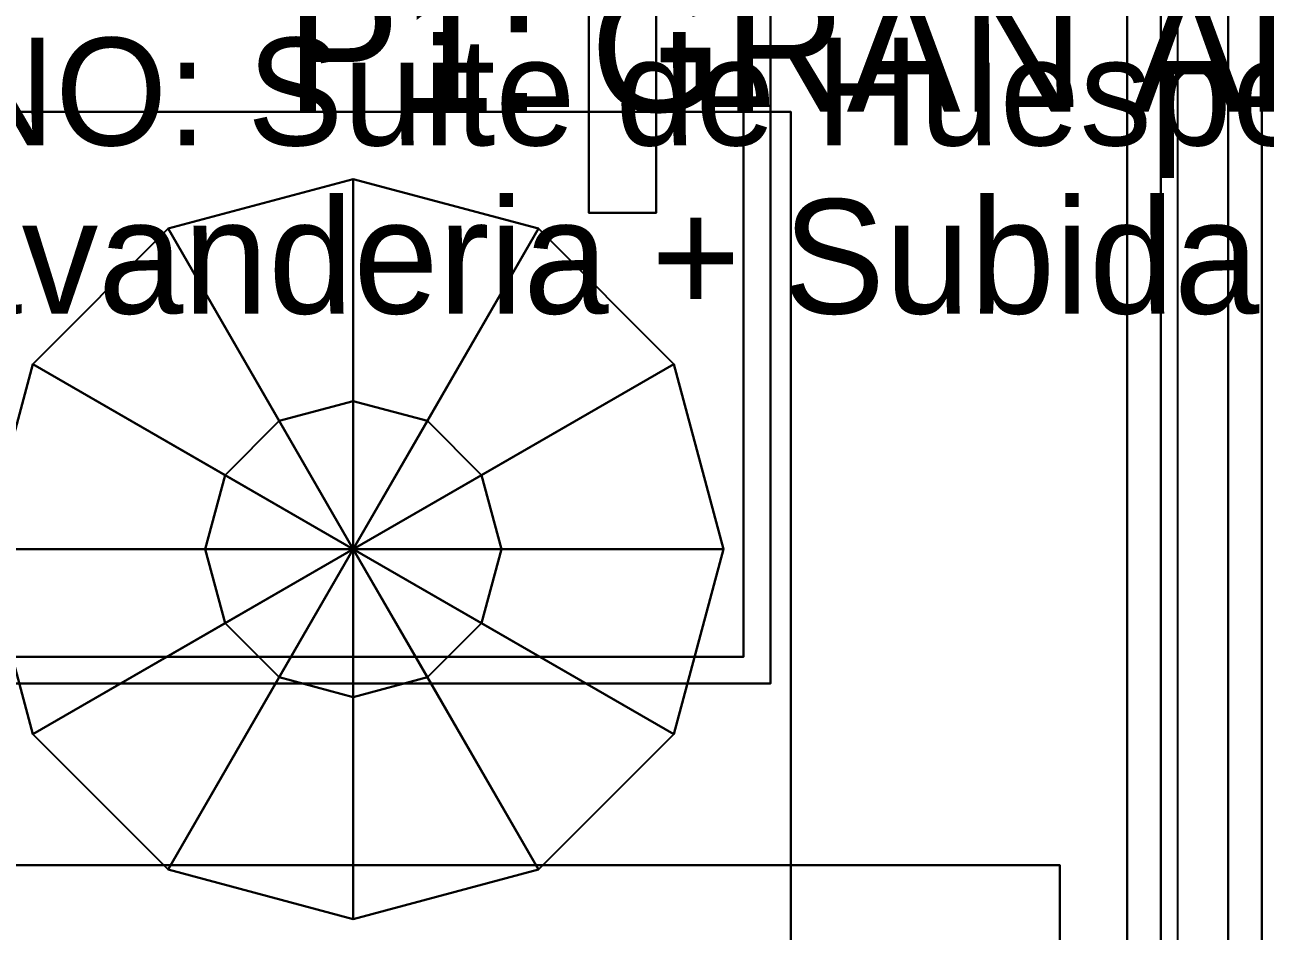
# Model space of a CAD drawing. Header units: metres. Extents: x -0.6 to 96.4, y -1.3 to 40.2.
# Drawn here: x 1.112 to 2.955, y 3.582 to 4.929 of the extents above; entities that cross this region are included whole.
import ezdxf

# ---------------------------------------------------------------- set-up
doc = ezdxf.new("R2010")
doc.units = ezdxf.units.M
for name, color, linetype in [('BUHARDILLA_TECNICA_3D', 34, 'CONTINUOUS'), ('CUBIERTA_CHALET_3D', 9, 'CONTINUOUS'), ('EJES_ESTRUCTURALES', 1, 'CONTINUOUS'), ('EQUIPO_HIDRONEUMATICO_3D', 5, 'CONTINUOUS'), ('LOSA_PISO_3D', 8, 'CONTINUOUS'), ('P2_LOSA_PISO_3D', 8, 'CONTINUOUS'), ('P2_LOSA_TANQUE_3D', 8, 'CONTINUOUS'), ('P2_MUROS_MADERA_INT_3D', 6, 'CONTINUOUS'), ('P2_ROTULOS', 6, 'CONTINUOUS'), ('PB_MOBILIARIO_OFICINA_3D', 34, 'CONTINUOUS'), ('ROTULOS_TEXTO', 2, 'CONTINUOUS'), ('SOTANO_LOSA_3D', 8, 'CONTINUOUS'), ('SOTANO_MOBILIARIO_3D', 30, 'CONTINUOUS'), ('SOTANO_MUROS_INT_3D', 4, 'CONTINUOUS'), ('SOTANO_ROTULOS', 4, 'CONTINUOUS')]:
    doc.layers.add(name, color=color, linetype=linetype)

msp = doc.modelspace()

# ---------------------------------------------------------------- linework, layer by layer
at = {"layer": 'BUHARDILLA_TECNICA_3D', "color": 34}
for points in [[(2.75, 3, 5.68), (2.9, 3, 5.68), (2.9, 7.4, 5.68), (2.75, 7.4, 5.68)], [(2.75, 3, 7.9125), (2.9, 3, 7.935), (2.9, 7.4, 7.935), (2.75, 7.4, 7.9125)], [(2.75, 3, 5.68), (2.75, 7.4, 5.68), (2.75, 7.4, 7.9125), (2.75, 3, 7.9125)], [(2.9, 3, 5.68), (2.9, 7.4, 5.68), (2.9, 7.4, 7.935), (2.9, 3, 7.935)]]:
    msp.add_3dface(points, dxfattribs=at)
at = {"layer": 'CUBIERTA_CHALET_3D', "color": 9}
for points in [[(0.4, 2, 7.56), (3.8562, 2, 8.0784), (3.8562, 7.45, 8.0784), (0.4, 7.45, 7.56)], [(0.4, 2, 7.72), (3.8562, 2, 8.2384), (3.8562, 7.45, 8.2384), (0.4, 7.45, 7.72)]]:
    msp.add_3dface(points, dxfattribs=at)
at = {"layer": 'EJES_ESTRUCTURALES', "color": 1}
msp.add_line((2.825, 1.8), (2.825, 25.51), dxfattribs=at)
at = {"layer": 'EQUIPO_HIDRONEUMATICO_3D', "color": 8}
for points in [[(1.95, 4.65, 5.9), (2.05, 4.65, 5.9), (2.05, 5.95, 5.9), (1.95, 5.95, 5.9)], [(1.95, 4.65, 5.96), (2.05, 4.65, 5.96), (2.05, 5.95, 5.96), (1.95, 5.95, 5.96)], [(1.95, 4.65, 5.9), (1.95, 5.95, 5.9), (1.95, 5.95, 5.96), (1.95, 4.65, 5.96)], [(2.05, 4.65, 5.9), (2.05, 5.95, 5.9), (2.05, 5.95, 5.96), (2.05, 4.65, 5.96)], [(1.95, 4.65, 5.9), (2.05, 4.65, 5.9), (2.05, 4.65, 5.96), (1.95, 4.65, 5.96)]]:
    msp.add_3dface(points, dxfattribs=at)
at = {"layer": 'EQUIPO_HIDRONEUMATICO_3D', "color": 5}
for points in [[(1.6, 4.15, 5.8), (1.6, 4.7, 5.8), (1.325, 4.6263, 5.8), (1.6, 4.15, 5.8)], [(1.6, 4.15, 6.98), (1.6, 4.7, 6.98), (1.325, 4.6263, 6.98), (1.6, 4.15, 6.98)], [(1.6, 4.7, 5.8), (1.325, 4.6263, 5.8), (1.325, 4.6263, 6.98), (1.6, 4.7, 6.98)], [(1.6, 4.15, 6.98), (1.6, 4.7, 6.98), (1.325, 4.6263, 6.98), (1.6, 4.15, 6.98)], [(1.6, 4.7, 6.98), (1.325, 4.6263, 6.98), (1.49, 4.3405, 7.1), (1.6, 4.37, 7.1)], [(1.6, 4.15, 5.8), (1.875, 4.6263, 5.8), (1.6, 4.7, 5.8), (1.6, 4.15, 5.8)], [(1.6, 4.15, 6.98), (1.875, 4.6263, 6.98), (1.6, 4.7, 6.98), (1.6, 4.15, 6.98)], [(1.6, 4.15, 5.8), (1.6, 4.7, 5.8), (1.6, 4.7, 6.98), (1.6, 4.15, 6.98)], [(1.875, 4.6263, 5.8), (1.6, 4.7, 5.8), (1.6, 4.7, 6.98), (1.875, 4.6263, 6.98)], [(1.6, 4.15, 6.98), (1.875, 4.6263, 6.98), (1.6, 4.7, 6.98), (1.6, 4.15, 6.98)], [(1.6, 4.15, 6.98), (1.6, 4.7, 6.98), (1.6, 4.37, 7.1), (1.6, 4.15, 7.1)], [(1.875, 4.6263, 6.98), (1.6, 4.7, 6.98), (1.6, 4.37, 7.1), (1.71, 4.3405, 7.1)], [(1.6, 4.15, 5.8), (1.6, 4.7, 5.8), (1.6, 4.7, 6.98), (1.6, 4.15, 6.98)], [(1.6, 4.15, 6.98), (1.6, 4.7, 6.98), (1.6, 4.37, 7.1), (1.6, 4.15, 7.1)], [(1.6, 4.15, 5.8), (1.325, 4.6263, 5.8), (1.1237, 4.425, 5.8), (1.6, 4.15, 5.8)], [(1.6, 4.15, 6.98), (1.325, 4.6263, 6.98), (1.1237, 4.425, 6.98), (1.6, 4.15, 6.98)], [(1.325, 4.6263, 5.8), (1.1237, 4.425, 5.8), (1.1237, 4.425, 6.98), (1.325, 4.6263, 6.98)], [(1.6, 4.15, 6.98), (1.325, 4.6263, 6.98), (1.1237, 4.425, 6.98), (1.6, 4.15, 6.98)], [(1.325, 4.6263, 6.98), (1.1237, 4.425, 6.98), (1.4095, 4.26, 7.1), (1.49, 4.3405, 7.1)], [(1.6, 4.15, 5.8), (1.325, 4.6263, 5.8), (1.325, 4.6263, 6.98), (1.6, 4.15, 6.98)], [(1.6, 4.15, 6.98), (1.325, 4.6263, 6.98), (1.49, 4.3405, 7.1), (1.6, 4.15, 7.1)], [(1.6, 4.15, 5.8), (1.325, 4.6263, 5.8), (1.325, 4.6263, 6.98), (1.6, 4.15, 6.98)], [(1.6, 4.15, 6.98), (1.325, 4.6263, 6.98), (1.49, 4.3405, 7.1), (1.6, 4.15, 7.1)], [(1.6, 4.15, 5.8), (2.0763, 4.425, 5.8), (1.875, 4.6263, 5.8), (1.6, 4.15, 5.8)], [(1.6, 4.15, 6.98), (2.0763, 4.425, 6.98), (1.875, 4.6263, 6.98), (1.6, 4.15, 6.98)], [(1.6, 4.15, 5.8), (1.875, 4.6263, 5.8), (1.875, 4.6263, 6.98), (1.6, 4.15, 6.98)], [(1.6, 4.15, 6.98), (2.0763, 4.425, 6.98), (1.875, 4.6263, 6.98), (1.6, 4.15, 6.98)], [(1.6, 4.15, 6.98), (1.875, 4.6263, 6.98), (1.71, 4.3405, 7.1), (1.6, 4.15, 7.1)], [(1.6, 4.15, 5.8), (1.875, 4.6263, 5.8), (1.875, 4.6263, 6.98), (1.6, 4.15, 6.98)], [(1.6, 4.15, 6.98), (1.875, 4.6263, 6.98), (1.71, 4.3405, 7.1), (1.6, 4.15, 7.1)], [(2.0763, 4.425, 6.98), (1.875, 4.6263, 6.98), (1.71, 4.3405, 7.1), (1.7905, 4.26, 7.1)], [(2.0763, 4.425, 5.8), (1.875, 4.6263, 5.8), (1.875, 4.6263, 6.98), (2.0763, 4.425, 6.98)], [(1.6, 4.15, 5.8), (1.1237, 4.425, 5.8), (1.05, 4.15, 5.8), (1.6, 4.15, 5.8)], [(1.6, 4.15, 6.98), (1.1237, 4.425, 6.98), (1.05, 4.15, 6.98), (1.6, 4.15, 6.98)], [(1.1237, 4.425, 5.8), (1.05, 4.15, 5.8), (1.05, 4.15, 6.98), (1.1237, 4.425, 6.98)], [(1.6, 4.15, 6.98), (1.1237, 4.425, 6.98), (1.05, 4.15, 6.98), (1.6, 4.15, 6.98)], [(1.1237, 4.425, 6.98), (1.05, 4.15, 6.98), (1.38, 4.15, 7.1), (1.4095, 4.26, 7.1)], [(1.6, 4.15, 5.8), (1.1237, 4.425, 5.8), (1.1237, 4.425, 6.98), (1.6, 4.15, 6.98)], [(1.6, 4.15, 6.98), (1.1237, 4.425, 6.98), (1.4095, 4.26, 7.1), (1.6, 4.15, 7.1)], [(1.6, 4.15, 5.8), (1.1237, 4.425, 5.8), (1.1237, 4.425, 6.98), (1.6, 4.15, 6.98)], [(1.6, 4.15, 6.98), (1.1237, 4.425, 6.98), (1.4095, 4.26, 7.1), (1.6, 4.15, 7.1)], [(1.6, 4.15, 5.8), (2.15, 4.15, 5.8), (2.0763, 4.425, 5.8), (1.6, 4.15, 5.8)], [(1.6, 4.15, 6.98), (2.15, 4.15, 6.98), (2.0763, 4.425, 6.98), (1.6, 4.15, 6.98)], [(1.6, 4.15, 5.8), (2.0763, 4.425, 5.8), (2.0763, 4.425, 6.98), (1.6, 4.15, 6.98)], [(1.6, 4.15, 6.98), (2.15, 4.15, 6.98), (2.0763, 4.425, 6.98), (1.6, 4.15, 6.98)], [(1.6, 4.15, 6.98), (2.0763, 4.425, 6.98), (1.7905, 4.26, 7.1), (1.6, 4.15, 7.1)], [(1.6, 4.15, 5.8), (2.0763, 4.425, 5.8), (2.0763, 4.425, 6.98), (1.6, 4.15, 6.98)], [(1.6, 4.15, 6.98), (2.0763, 4.425, 6.98), (1.7905, 4.26, 7.1), (1.6, 4.15, 7.1)], [(2.15, 4.15, 6.98), (2.0763, 4.425, 6.98), (1.7905, 4.26, 7.1), (1.82, 4.15, 7.1)], [(2.15, 4.15, 5.8), (2.0763, 4.425, 5.8), (2.0763, 4.425, 6.98), (2.15, 4.15, 6.98)], [(1.6, 4.15, 7.1), (1.6, 4.37, 7.1), (1.49, 4.3405, 7.1), (1.6, 4.15, 7.1)], [(1.6, 4.15, 7.1), (1.71, 4.3405, 7.1), (1.6, 4.37, 7.1), (1.6, 4.15, 7.1)], [(1.6, 4.15, 7.1), (1.49, 4.3405, 7.1), (1.4095, 4.26, 7.1), (1.6, 4.15, 7.1)], [(1.6, 4.15, 7.1), (1.7905, 4.26, 7.1), (1.71, 4.3405, 7.1), (1.6, 4.15, 7.1)], [(1.6, 4.15, 7.1), (1.4095, 4.26, 7.1), (1.38, 4.15, 7.1), (1.6, 4.15, 7.1)], [(1.6, 4.15, 7.1), (1.82, 4.15, 7.1), (1.7905, 4.26, 7.1), (1.6, 4.15, 7.1)], [(1.6, 4.15, 5.8), (1.05, 4.15, 5.8), (1.05, 4.15, 6.98), (1.6, 4.15, 6.98)], [(1.6, 4.15, 6.98), (1.05, 4.15, 6.98), (1.38, 4.15, 7.1), (1.6, 4.15, 7.1)], [(1.6, 4.15, 5.8), (1.05, 4.15, 5.8), (1.1237, 3.875, 5.8), (1.6, 4.15, 5.8)], [(1.6, 4.15, 6.98), (1.05, 4.15, 6.98), (1.1237, 3.875, 6.98), (1.6, 4.15, 6.98)], [(1.6, 4.15, 5.8), (1.05, 4.15, 5.8), (1.05, 4.15, 6.98), (1.6, 4.15, 6.98)], [(1.05, 4.15, 5.8), (1.1237, 3.875, 5.8), (1.1237, 3.875, 6.98), (1.05, 4.15, 6.98)], [(1.6, 4.15, 6.98), (1.05, 4.15, 6.98), (1.1237, 3.875, 6.98), (1.6, 4.15, 6.98)], [(1.6, 4.15, 6.98), (1.05, 4.15, 6.98), (1.38, 4.15, 7.1), (1.6, 4.15, 7.1)], [(1.05, 4.15, 6.98), (1.1237, 3.875, 6.98), (1.4095, 4.04, 7.1), (1.38, 4.15, 7.1)], [(1.6, 4.15, 5.8), (1.1237, 3.875, 5.8), (1.1237, 3.875, 6.98), (1.6, 4.15, 6.98)], [(1.6, 4.15, 6.98), (1.1237, 3.875, 6.98), (1.4095, 4.04, 7.1), (1.6, 4.15, 7.1)], [(1.6, 4.15, 5.8), (1.1237, 3.875, 5.8), (1.325, 3.6737, 5.8), (1.6, 4.15, 5.8)], [(1.6, 4.15, 6.98), (1.1237, 3.875, 6.98), (1.325, 3.6737, 6.98), (1.6, 4.15, 6.98)], [(1.6, 4.15, 5.8), (1.1237, 3.875, 5.8), (1.1237, 3.875, 6.98), (1.6, 4.15, 6.98)], [(1.6, 4.15, 6.98), (1.1237, 3.875, 6.98), (1.325, 3.6737, 6.98), (1.6, 4.15, 6.98)], [(1.6, 4.15, 6.98), (1.1237, 3.875, 6.98), (1.4095, 4.04, 7.1), (1.6, 4.15, 7.1)], [(1.6, 4.15, 5.8), (1.325, 3.6737, 5.8), (1.325, 3.6737, 6.98), (1.6, 4.15, 6.98)], [(1.6, 4.15, 6.98), (1.325, 3.6737, 6.98), (1.49, 3.9595, 7.1), (1.6, 4.15, 7.1)], [(1.6, 4.15, 5.8), (1.325, 3.6737, 5.8), (1.6, 3.6, 5.8), (1.6, 4.15, 5.8)], [(1.6, 4.15, 6.98), (1.325, 3.6737, 6.98), (1.6, 3.6, 6.98), (1.6, 4.15, 6.98)], [(1.6, 4.15, 5.8), (1.325, 3.6737, 5.8), (1.325, 3.6737, 6.98), (1.6, 4.15, 6.98)], [(1.6, 4.15, 6.98), (1.325, 3.6737, 6.98), (1.6, 3.6, 6.98), (1.6, 4.15, 6.98)], [(1.6, 4.15, 6.98), (1.325, 3.6737, 6.98), (1.49, 3.9595, 7.1), (1.6, 4.15, 7.1)], [(1.6, 4.15, 7.1), (1.38, 4.15, 7.1), (1.4095, 4.04, 7.1), (1.6, 4.15, 7.1)], [(1.6, 4.15, 7.1), (1.4095, 4.04, 7.1), (1.49, 3.9595, 7.1), (1.6, 4.15, 7.1)], [(1.6, 4.15, 7.1), (1.49, 3.9595, 7.1), (1.6, 3.93, 7.1), (1.6, 4.15, 7.1)], [(1.6, 4.15, 5.8), (2.15, 4.15, 5.8), (2.15, 4.15, 6.98), (1.6, 4.15, 6.98)], [(1.6, 4.15, 5.8), (1.6, 4.15, 5.8), (1.6, 4.15, 6.98)], [(1.6, 4.15, 6.98), (2.15, 4.15, 6.98), (1.82, 4.15, 7.1), (1.6, 4.15, 7.1)], [(1.6, 4.15, 6.98), (1.6, 4.15, 6.98), (1.6, 4.15, 7.1)], [(1.6, 4.15, 5.8), (1.6, 4.15, 5.8), (1.6, 4.15, 6.98)], [(1.6, 4.15, 6.98), (1.6, 4.15, 6.98), (1.6, 4.15, 7.1)], [(1.6, 4.15, 5.8), (1.6, 4.15, 5.8), (1.6, 4.15, 6.98)], [(1.6, 4.15, 6.98), (1.6, 4.15, 6.98), (1.6, 4.15, 7.1)], [(1.6, 4.15, 5.8), (1.6, 4.15, 5.8), (1.6, 4.15, 6.98)], [(1.6, 4.15, 6.98), (1.6, 4.15, 6.98), (1.6, 4.15, 7.1)], [(1.6, 4.15, 5.8), (1.6, 4.15, 5.8), (1.6, 4.15, 6.98)], [(1.6, 4.15, 6.98), (1.6, 4.15, 6.98), (1.6, 4.15, 7.1)], [(1.6, 4.15, 5.8), (1.6, 4.15, 5.8), (1.6, 4.15, 6.98)], [(1.6, 4.15, 6.98), (1.6, 4.15, 6.98), (1.6, 4.15, 7.1)], [(1.6, 4.15, 5.8), (1.6, 4.15, 5.8), (1.6, 4.15, 6.98)], [(1.6, 4.15, 6.98), (1.6, 4.15, 6.98), (1.6, 4.15, 7.1)], [(1.6, 4.15, 5.8), (1.6, 4.15, 5.8), (1.6, 4.15, 6.98)], [(1.6, 4.15, 6.98), (1.6, 4.15, 6.98), (1.6, 4.15, 7.1)], [(1.6, 4.15, 5.8), (1.6, 3.6, 5.8), (1.6, 3.6, 6.98), (1.6, 4.15, 6.98)], [(1.6, 4.15, 5.8), (1.6, 4.15, 5.8), (1.6, 4.15, 6.98)], [(1.6, 4.15, 6.98), (1.6, 3.6, 6.98), (1.6, 3.93, 7.1), (1.6, 4.15, 7.1)], [(1.6, 4.15, 6.98), (1.6, 4.15, 6.98), (1.6, 4.15, 7.1)], [(1.6, 4.15, 5.8), (1.6, 3.6, 5.8), (1.875, 3.6737, 5.8), (1.6, 4.15, 5.8)], [(1.6, 4.15, 6.98), (1.6, 3.6, 6.98), (1.875, 3.6737, 6.98), (1.6, 4.15, 6.98)], [(1.6, 4.15, 5.8), (1.6, 3.6, 5.8), (1.6, 3.6, 6.98), (1.6, 4.15, 6.98)], [(1.6, 4.15, 5.8), (1.875, 3.6737, 5.8), (1.875, 3.6737, 6.98), (1.6, 4.15, 6.98)], [(1.6, 4.15, 5.8), (1.6, 4.15, 5.8), (1.6, 4.15, 6.98)], [(1.6, 4.15, 6.98), (1.6, 3.6, 6.98), (1.875, 3.6737, 6.98), (1.6, 4.15, 6.98)], [(1.6, 4.15, 7.1), (1.6, 3.93, 7.1), (1.71, 3.9595, 7.1), (1.6, 4.15, 7.1)], [(1.6, 4.15, 6.98), (1.6, 3.6, 6.98), (1.6, 3.93, 7.1), (1.6, 4.15, 7.1)], [(1.6, 4.15, 6.98), (1.875, 3.6737, 6.98), (1.71, 3.9595, 7.1), (1.6, 4.15, 7.1)], [(1.6, 4.15, 6.98), (1.6, 4.15, 6.98), (1.6, 4.15, 7.1)], [(1.6, 4.15, 5.8), (1.875, 3.6737, 5.8), (2.0763, 3.875, 5.8), (1.6, 4.15, 5.8)], [(1.6, 4.15, 6.98), (1.875, 3.6737, 6.98), (2.0763, 3.875, 6.98), (1.6, 4.15, 6.98)], [(1.6, 4.15, 5.8), (1.875, 3.6737, 5.8), (1.875, 3.6737, 6.98), (1.6, 4.15, 6.98)], [(1.6, 4.15, 5.8), (2.0763, 3.875, 5.8), (2.0763, 3.875, 6.98), (1.6, 4.15, 6.98)], [(1.6, 4.15, 5.8), (1.6, 4.15, 5.8), (1.6, 4.15, 6.98)], [(1.6, 4.15, 6.98), (1.875, 3.6737, 6.98), (2.0763, 3.875, 6.98), (1.6, 4.15, 6.98)], [(1.6, 4.15, 7.1), (1.71, 3.9595, 7.1), (1.7905, 4.04, 7.1), (1.6, 4.15, 7.1)], [(1.6, 4.15, 6.98), (1.875, 3.6737, 6.98), (1.71, 3.9595, 7.1), (1.6, 4.15, 7.1)], [(1.6, 4.15, 6.98), (2.0763, 3.875, 6.98), (1.7905, 4.04, 7.1), (1.6, 4.15, 7.1)], [(1.6, 4.15, 6.98), (1.6, 4.15, 6.98), (1.6, 4.15, 7.1)], [(1.6, 4.15, 5.8), (2.0763, 3.875, 5.8), (2.15, 4.15, 5.8), (1.6, 4.15, 5.8)], [(1.6, 4.15, 6.98), (2.0763, 3.875, 6.98), (2.15, 4.15, 6.98), (1.6, 4.15, 6.98)], [(1.6, 4.15, 5.8), (2.0763, 3.875, 5.8), (2.0763, 3.875, 6.98), (1.6, 4.15, 6.98)], [(1.6, 4.15, 5.8), (2.15, 4.15, 5.8), (2.15, 4.15, 6.98), (1.6, 4.15, 6.98)], [(1.6, 4.15, 5.8), (1.6, 4.15, 5.8), (1.6, 4.15, 6.98)], [(1.6, 4.15, 6.98), (2.0763, 3.875, 6.98), (2.15, 4.15, 6.98), (1.6, 4.15, 6.98)], [(1.6, 4.15, 7.1), (1.7905, 4.04, 7.1), (1.82, 4.15, 7.1), (1.6, 4.15, 7.1)], [(1.6, 4.15, 6.98), (2.0763, 3.875, 6.98), (1.7905, 4.04, 7.1), (1.6, 4.15, 7.1)], [(1.6, 4.15, 6.98), (2.15, 4.15, 6.98), (1.82, 4.15, 7.1), (1.6, 4.15, 7.1)], [(1.6, 4.15, 6.98), (1.6, 4.15, 6.98), (1.6, 4.15, 7.1)], [(2.0763, 3.875, 6.98), (2.15, 4.15, 6.98), (1.82, 4.15, 7.1), (1.7905, 4.04, 7.1)], [(2.0763, 3.875, 5.8), (2.15, 4.15, 5.8), (2.15, 4.15, 6.98), (2.0763, 3.875, 6.98)], [(1.1237, 3.875, 6.98), (1.325, 3.6737, 6.98), (1.49, 3.9595, 7.1), (1.4095, 4.04, 7.1)], [(1.875, 3.6737, 6.98), (2.0763, 3.875, 6.98), (1.7905, 4.04, 7.1), (1.71, 3.9595, 7.1)], [(1.325, 3.6737, 6.98), (1.6, 3.6, 6.98), (1.6, 3.93, 7.1), (1.49, 3.9595, 7.1)], [(1.6, 3.6, 6.98), (1.875, 3.6737, 6.98), (1.71, 3.9595, 7.1), (1.6, 3.93, 7.1)], [(1.1237, 3.875, 5.8), (1.325, 3.6737, 5.8), (1.325, 3.6737, 6.98), (1.1237, 3.875, 6.98)], [(1.875, 3.6737, 5.8), (2.0763, 3.875, 5.8), (2.0763, 3.875, 6.98), (1.875, 3.6737, 6.98)], [(1.325, 3.6737, 5.8), (1.6, 3.6, 5.8), (1.6, 3.6, 6.98), (1.325, 3.6737, 6.98)], [(1.6, 3.6, 5.8), (1.875, 3.6737, 5.8), (1.875, 3.6737, 6.98), (1.6, 3.6, 6.98)]]:
    msp.add_3dface(points, dxfattribs=at)
at = {"layer": 'EQUIPO_HIDRONEUMATICO_3D', "color": 7}
for points in [[(1.6, 4.15, 7.1), (1.6, 4.37, 7.1), (1.49, 4.3405, 7.1), (1.6, 4.15, 7.1)], [(1.6, 4.15, 7.18), (1.6, 4.37, 7.18), (1.49, 4.3405, 7.18), (1.6, 4.15, 7.18)], [(1.6, 4.37, 7.1), (1.49, 4.3405, 7.1), (1.49, 4.3405, 7.18), (1.6, 4.37, 7.18)], [(1.6, 4.15, 7.1), (1.71, 4.3405, 7.1), (1.6, 4.37, 7.1), (1.6, 4.15, 7.1)], [(1.6, 4.15, 7.18), (1.71, 4.3405, 7.18), (1.6, 4.37, 7.18), (1.6, 4.15, 7.18)], [(1.6, 4.15, 7.1), (1.6, 4.37, 7.1), (1.6, 4.37, 7.18), (1.6, 4.15, 7.18)], [(1.71, 4.3405, 7.1), (1.6, 4.37, 7.1), (1.6, 4.37, 7.18), (1.71, 4.3405, 7.18)], [(1.6, 4.15, 7.1), (1.6, 4.37, 7.1), (1.6, 4.37, 7.18), (1.6, 4.15, 7.18)], [(1.6, 4.15, 7.1), (1.49, 4.3405, 7.1), (1.4095, 4.26, 7.1), (1.6, 4.15, 7.1)], [(1.6, 4.15, 7.18), (1.49, 4.3405, 7.18), (1.4095, 4.26, 7.18), (1.6, 4.15, 7.18)], [(1.49, 4.3405, 7.1), (1.4095, 4.26, 7.1), (1.4095, 4.26, 7.18), (1.49, 4.3405, 7.18)], [(1.6, 4.15, 7.1), (1.49, 4.3405, 7.1), (1.49, 4.3405, 7.18), (1.6, 4.15, 7.18)], [(1.6, 4.15, 7.1), (1.49, 4.3405, 7.1), (1.49, 4.3405, 7.18), (1.6, 4.15, 7.18)], [(1.6, 4.15, 7.1), (1.7905, 4.26, 7.1), (1.71, 4.3405, 7.1), (1.6, 4.15, 7.1)], [(1.6, 4.15, 7.18), (1.7905, 4.26, 7.18), (1.71, 4.3405, 7.18), (1.6, 4.15, 7.18)], [(1.6, 4.15, 7.1), (1.71, 4.3405, 7.1), (1.71, 4.3405, 7.18), (1.6, 4.15, 7.18)], [(1.6, 4.15, 7.1), (1.71, 4.3405, 7.1), (1.71, 4.3405, 7.18), (1.6, 4.15, 7.18)], [(1.7905, 4.26, 7.1), (1.71, 4.3405, 7.1), (1.71, 4.3405, 7.18), (1.7905, 4.26, 7.18)], [(1.6, 4.15, 7.1), (1.4095, 4.26, 7.1), (1.38, 4.15, 7.1), (1.6, 4.15, 7.1)], [(1.6, 4.15, 7.18), (1.4095, 4.26, 7.18), (1.38, 4.15, 7.18), (1.6, 4.15, 7.18)], [(1.4095, 4.26, 7.1), (1.38, 4.15, 7.1), (1.38, 4.15, 7.18), (1.4095, 4.26, 7.18)], [(1.6, 4.15, 7.1), (1.4095, 4.26, 7.1), (1.4095, 4.26, 7.18), (1.6, 4.15, 7.18)], [(1.6, 4.15, 7.1), (1.4095, 4.26, 7.1), (1.4095, 4.26, 7.18), (1.6, 4.15, 7.18)], [(1.6, 4.15, 7.1), (1.82, 4.15, 7.1), (1.7905, 4.26, 7.1), (1.6, 4.15, 7.1)], [(1.6, 4.15, 7.18), (1.82, 4.15, 7.18), (1.7905, 4.26, 7.18), (1.6, 4.15, 7.18)], [(1.6, 4.15, 7.1), (1.7905, 4.26, 7.1), (1.7905, 4.26, 7.18), (1.6, 4.15, 7.18)], [(1.6, 4.15, 7.1), (1.7905, 4.26, 7.1), (1.7905, 4.26, 7.18), (1.6, 4.15, 7.18)], [(1.82, 4.15, 7.1), (1.7905, 4.26, 7.1), (1.7905, 4.26, 7.18), (1.82, 4.15, 7.18)], [(1.6, 4.15, 7.1), (1.38, 4.15, 7.1), (1.38, 4.15, 7.18), (1.6, 4.15, 7.18)], [(1.6, 4.15, 7.1), (1.38, 4.15, 7.1), (1.4095, 4.04, 7.1), (1.6, 4.15, 7.1)], [(1.6, 4.15, 7.18), (1.38, 4.15, 7.18), (1.4095, 4.04, 7.18), (1.6, 4.15, 7.18)], [(1.6, 4.15, 7.1), (1.38, 4.15, 7.1), (1.38, 4.15, 7.18), (1.6, 4.15, 7.18)], [(1.38, 4.15, 7.1), (1.4095, 4.04, 7.1), (1.4095, 4.04, 7.18), (1.38, 4.15, 7.18)], [(1.6, 4.15, 7.1), (1.4095, 4.04, 7.1), (1.4095, 4.04, 7.18), (1.6, 4.15, 7.18)], [(1.6, 4.15, 7.1), (1.4095, 4.04, 7.1), (1.49, 3.9595, 7.1), (1.6, 4.15, 7.1)], [(1.6, 4.15, 7.18), (1.4095, 4.04, 7.18), (1.49, 3.9595, 7.18), (1.6, 4.15, 7.18)], [(1.6, 4.15, 7.1), (1.4095, 4.04, 7.1), (1.4095, 4.04, 7.18), (1.6, 4.15, 7.18)], [(1.6, 4.15, 7.1), (1.49, 3.9595, 7.1), (1.49, 3.9595, 7.18), (1.6, 4.15, 7.18)], [(1.6, 4.15, 7.1), (1.49, 3.9595, 7.1), (1.6, 3.93, 7.1), (1.6, 4.15, 7.1)], [(1.6, 4.15, 7.18), (1.49, 3.9595, 7.18), (1.6, 3.93, 7.18), (1.6, 4.15, 7.18)], [(1.6, 4.15, 7.1), (1.49, 3.9595, 7.1), (1.49, 3.9595, 7.18), (1.6, 4.15, 7.18)], [(1.6, 4.15, 7.1), (1.82, 4.15, 7.1), (1.82, 4.15, 7.18), (1.6, 4.15, 7.18)], [(1.6, 4.15, 7.1), (1.6, 4.15, 7.1), (1.6, 4.15, 7.18)], [(1.6, 4.15, 7.1), (1.6, 4.15, 7.1), (1.6, 4.15, 7.18)], [(1.6, 4.15, 7.1), (1.6, 4.15, 7.1), (1.6, 4.15, 7.18)], [(1.6, 4.15, 7.1), (1.6, 4.15, 7.1), (1.6, 4.15, 7.18)], [(1.6, 4.15, 7.1), (1.6, 4.15, 7.1), (1.6, 4.15, 7.18)], [(1.6, 4.15, 7.1), (1.6, 4.15, 7.1), (1.6, 4.15, 7.18)], [(1.6, 4.15, 7.1), (1.6, 4.15, 7.1), (1.6, 4.15, 7.18)], [(1.6, 4.15, 7.1), (1.6, 4.15, 7.1), (1.6, 4.15, 7.18)], [(1.6, 4.15, 7.1), (1.6, 3.93, 7.1), (1.6, 3.93, 7.18), (1.6, 4.15, 7.18)], [(1.6, 4.15, 7.1), (1.6, 4.15, 7.1), (1.6, 4.15, 7.18)], [(1.6, 4.15, 7.1), (1.6, 3.93, 7.1), (1.71, 3.9595, 7.1), (1.6, 4.15, 7.1)], [(1.6, 4.15, 7.18), (1.6, 3.93, 7.18), (1.71, 3.9595, 7.18), (1.6, 4.15, 7.18)], [(1.6, 4.15, 7.1), (1.6, 3.93, 7.1), (1.6, 3.93, 7.18), (1.6, 4.15, 7.18)], [(1.6, 4.15, 7.1), (1.71, 3.9595, 7.1), (1.71, 3.9595, 7.18), (1.6, 4.15, 7.18)], [(1.6, 4.15, 7.1), (1.6, 4.15, 7.1), (1.6, 4.15, 7.18)], [(1.6, 4.15, 7.1), (1.71, 3.9595, 7.1), (1.7905, 4.04, 7.1), (1.6, 4.15, 7.1)], [(1.6, 4.15, 7.18), (1.71, 3.9595, 7.18), (1.7905, 4.04, 7.18), (1.6, 4.15, 7.18)], [(1.6, 4.15, 7.1), (1.71, 3.9595, 7.1), (1.71, 3.9595, 7.18), (1.6, 4.15, 7.18)], [(1.6, 4.15, 7.1), (1.7905, 4.04, 7.1), (1.7905, 4.04, 7.18), (1.6, 4.15, 7.18)], [(1.6, 4.15, 7.1), (1.6, 4.15, 7.1), (1.6, 4.15, 7.18)], [(1.6, 4.15, 7.1), (1.7905, 4.04, 7.1), (1.82, 4.15, 7.1), (1.6, 4.15, 7.1)], [(1.6, 4.15, 7.18), (1.7905, 4.04, 7.18), (1.82, 4.15, 7.18), (1.6, 4.15, 7.18)], [(1.6, 4.15, 7.1), (1.7905, 4.04, 7.1), (1.7905, 4.04, 7.18), (1.6, 4.15, 7.18)], [(1.6, 4.15, 7.1), (1.82, 4.15, 7.1), (1.82, 4.15, 7.18), (1.6, 4.15, 7.18)], [(1.6, 4.15, 7.1), (1.6, 4.15, 7.1), (1.6, 4.15, 7.18)], [(1.7905, 4.04, 7.1), (1.82, 4.15, 7.1), (1.82, 4.15, 7.18), (1.7905, 4.04, 7.18)], [(1.4095, 4.04, 7.1), (1.49, 3.9595, 7.1), (1.49, 3.9595, 7.18), (1.4095, 4.04, 7.18)], [(1.71, 3.9595, 7.1), (1.7905, 4.04, 7.1), (1.7905, 4.04, 7.18), (1.71, 3.9595, 7.18)], [(1.49, 3.9595, 7.1), (1.6, 3.93, 7.1), (1.6, 3.93, 7.18), (1.49, 3.9595, 7.18)], [(1.6, 3.93, 7.1), (1.71, 3.9595, 7.1), (1.71, 3.9595, 7.18), (1.6, 3.93, 7.18)]]:
    msp.add_3dface(points, dxfattribs=at)
at = {"layer": 'LOSA_PISO_3D', "color": 8}
for points in [[(0.15, 3, -0.15), (9.15, 3, -0.15), (9.15, 7.4, -0.15), (0.15, 7.4, -0.15)], [(0.15, 3), (9.15, 3), (9.15, 7.4), (0.15, 7.4)]]:
    msp.add_3dface(points, dxfattribs=at)
at = {"layer": 'P2_LOSA_PISO_3D', "color": 8}
for points in [[(0.15, 3, 2.85), (9.15, 3, 2.85), (9.15, 7.4, 2.85), (0.15, 7.4, 2.85)], [(0.15, 3, 3), (9.15, 3, 3), (9.15, 7.4, 3), (0.15, 7.4, 3)]]:
    msp.add_3dface(points, dxfattribs=at)
at = {"layer": 'P2_LOSA_TANQUE_3D', "color": 8}
for points in [[(0.3, 3, 5.5), (2.9, 3, 5.5), (2.9, 5.05, 5.5), (0.3, 5.05, 5.5)], [(0.3, 3, 5.68), (2.9, 3, 5.68), (2.9, 5.05, 5.68), (0.3, 5.05, 5.68)], [(2.9, 3, 5.5), (2.9, 5.05, 5.5), (2.9, 5.05, 5.68), (2.9, 3, 5.68)], [(0.95, 3.5, 5.68), (2.25, 3.5, 5.68), (2.25, 4.8, 5.68), (0.95, 4.8, 5.68)], [(0.95, 3.5, 5.8), (2.25, 3.5, 5.8), (2.25, 4.8, 5.8), (0.95, 4.8, 5.8)], [(0.95, 4.8, 5.68), (2.25, 4.8, 5.68), (2.25, 4.8, 5.8), (0.95, 4.8, 5.8)], [(2.25, 3.5, 5.68), (2.25, 4.8, 5.68), (2.25, 4.8, 5.8), (2.25, 3.5, 5.8)]]:
    msp.add_3dface(points, dxfattribs=at)
at = {"layer": 'P2_MUROS_MADERA_INT_3D', "color": 6}
for points in [[(2.75, 3.25, 3), (2.9, 3.25, 3), (2.9, 6.45, 3), (2.75, 6.45, 3)], [(2.75, 3.25, 5.5), (2.9, 3.25, 5.5), (2.9, 6.45, 5.5), (2.75, 6.45, 5.5)], [(2.75, 3.25, 3), (2.75, 6.45, 3), (2.75, 6.45, 5.5), (2.75, 3.25, 5.5)], [(2.9, 3.25, 3), (2.9, 6.45, 3), (2.9, 6.45, 5.5), (2.9, 3.25, 5.5)]]:
    msp.add_3dface(points, dxfattribs=at)
at = {"layer": 'PB_MOBILIARIO_OFICINA_3D', "color": 34}
for points in [[(0.35, 3.2, 0.45), (2.65, 3.2, 0.45), (2.65, 3.68, 0.45), (0.35, 3.68, 0.45)], [(0.35, 3.2, 0.49), (2.65, 3.2, 0.49), (2.65, 3.68, 0.49), (0.35, 3.68, 0.49)], [(0.35, 3.68, 0.45), (2.65, 3.68, 0.45), (2.65, 3.68, 0.49), (0.35, 3.68, 0.49)], [(0.35, 3.2, 0.9), (2.65, 3.2, 0.9), (2.65, 3.68, 0.9), (0.35, 3.68, 0.9)], [(0.35, 3.2, 0.94), (2.65, 3.2, 0.94), (2.65, 3.68, 0.94), (0.35, 3.68, 0.94)], [(0.35, 3.68, 0.9), (2.65, 3.68, 0.9), (2.65, 3.68, 0.94), (0.35, 3.68, 0.94)], [(0.35, 3.2, 1.35), (2.65, 3.2, 1.35), (2.65, 3.68, 1.35), (0.35, 3.68, 1.35)], [(0.35, 3.2, 1.39), (2.65, 3.2, 1.39), (2.65, 3.68, 1.39), (0.35, 3.68, 1.39)], [(0.35, 3.68, 1.35), (2.65, 3.68, 1.35), (2.65, 3.68, 1.39), (0.35, 3.68, 1.39)], [(0.35, 3.2, 1.8), (2.65, 3.2, 1.8), (2.65, 3.68, 1.8), (0.35, 3.68, 1.8)], [(0.35, 3.2, 1.84), (2.65, 3.2, 1.84), (2.65, 3.68, 1.84), (0.35, 3.68, 1.84)], [(0.35, 3.68, 1.8), (2.65, 3.68, 1.8), (2.65, 3.68, 1.84), (0.35, 3.68, 1.84)], [(0.35, 3.2, 2.25), (2.65, 3.2, 2.25), (2.65, 3.68, 2.25), (0.35, 3.68, 2.25)], [(0.35, 3.2, 2.29), (2.65, 3.2, 2.29), (2.65, 3.68, 2.29), (0.35, 3.68, 2.29)], [(0.35, 3.68, 2.25), (2.65, 3.68, 2.25), (2.65, 3.68, 2.29), (0.35, 3.68, 2.29)], [(2.65, 3.2, 0.45), (2.65, 3.68, 0.45), (2.65, 3.68, 0.49), (2.65, 3.2, 0.49)], [(2.65, 3.2, 0.9), (2.65, 3.68, 0.9), (2.65, 3.68, 0.94), (2.65, 3.2, 0.94)], [(2.65, 3.2, 1.35), (2.65, 3.68, 1.35), (2.65, 3.68, 1.39), (2.65, 3.2, 1.39)], [(2.65, 3.2, 1.8), (2.65, 3.68, 1.8), (2.65, 3.68, 1.84), (2.65, 3.2, 1.84)], [(2.65, 3.2, 2.25), (2.65, 3.68, 2.25), (2.65, 3.68, 2.29), (2.65, 3.2, 2.29)]]:
    msp.add_3dface(points, dxfattribs=at)
at = {"layer": 'SOTANO_LOSA_3D', "color": 8}
for points in [[(0.15, 3, -2.7), (9.15, 3, -2.7), (9.15, 11.3, -2.7), (0.15, 11.3, -2.7)], [(0.15, 3, -2.55), (9.15, 3, -2.55), (9.15, 11.3, -2.55), (0.15, 11.3, -2.55)]]:
    msp.add_3dface(points, dxfattribs=at)
at = {"layer": 'SOTANO_MOBILIARIO_3D', "color": 30}
for points in [[(0.4, 3.95, -2.55), (2.22, 3.95, -2.55), (2.22, 5.35, -2.55), (0.4, 5.35, -2.55)], [(0.4, 3.95, -2.21), (2.22, 3.95, -2.21), (2.22, 5.35, -2.21), (0.4, 5.35, -2.21)], [(2.22, 3.95, -2.55), (2.22, 5.35, -2.55), (2.22, 5.35, -2.21), (2.22, 3.95, -2.21)], [(0.4, 3.95, -2.55), (2.22, 3.95, -2.55), (2.22, 3.95, -2.21), (0.4, 3.95, -2.21)]]:
    msp.add_3dface(points, dxfattribs=at)
at = {"layer": 'SOTANO_MOBILIARIO_3D', "color": 7}
for points in [[(0.42, 3.99, -2.21), (2.18, 3.99, -2.21), (2.18, 5.31, -2.21), (0.42, 5.31, -2.21)], [(0.42, 3.99, -1.99), (2.18, 3.99, -1.99), (2.18, 5.31, -1.99), (0.42, 5.31, -1.99)], [(2.18, 3.99, -2.21), (2.18, 5.31, -2.21), (2.18, 5.31, -1.99), (2.18, 3.99, -1.99)], [(0.42, 3.99, -2.21), (2.18, 3.99, -2.21), (2.18, 3.99, -1.99), (0.42, 3.99, -1.99)]]:
    msp.add_3dface(points, dxfattribs=at)
at = {"layer": 'SOTANO_MUROS_INT_3D', "color": 4}
for points in [[(2.8, 3.15, -2.55), (2.95, 3.15, -2.55), (2.95, 6.45, -2.55), (2.8, 6.45, -2.55)], [(2.8, 3.15, -0.15), (2.95, 3.15, -0.15), (2.95, 6.45, -0.15), (2.8, 6.45, -0.15)], [(2.8, 3.15, -2.55), (2.8, 6.45, -2.55), (2.8, 6.45, -0.15), (2.8, 3.15, -0.15)], [(2.95, 3.15, -2.55), (2.95, 6.45, -2.55), (2.95, 6.45, -0.15), (2.95, 3.15, -0.15)]]:
    msp.add_3dface(points, dxfattribs=at)

# ---------------------------------------------------------------- texts
at = {"layer": 'P2_ROTULOS', "color": 6}
msp.add_text('P2: Lavanderia + Subida Tanque (2,45 x 3,30m)', height=0.17, dxfattribs=at).set_placement((0.45, 4.5, 3.05))
at = {"layer": 'ROTULOS_TEXTO', "color": 2}
msp.add_text('P1: GRAN ALMACEN UNIFICADO DE FRUTERIA (8,70 x 3,35m = 33,1 m2)', height=0.19, dxfattribs=at).set_placement((1.5, 4.8, 0.05))
at = {"layer": 'SOTANO_ROTULOS', "color": 4}
msp.add_text('SOTANO: Suite de Huespedes (2,50 x 3,30m)', height=0.16, dxfattribs=at).set_placement((0.42, 4.75, -2.5))

doc.saveas('drawing.dxf')
